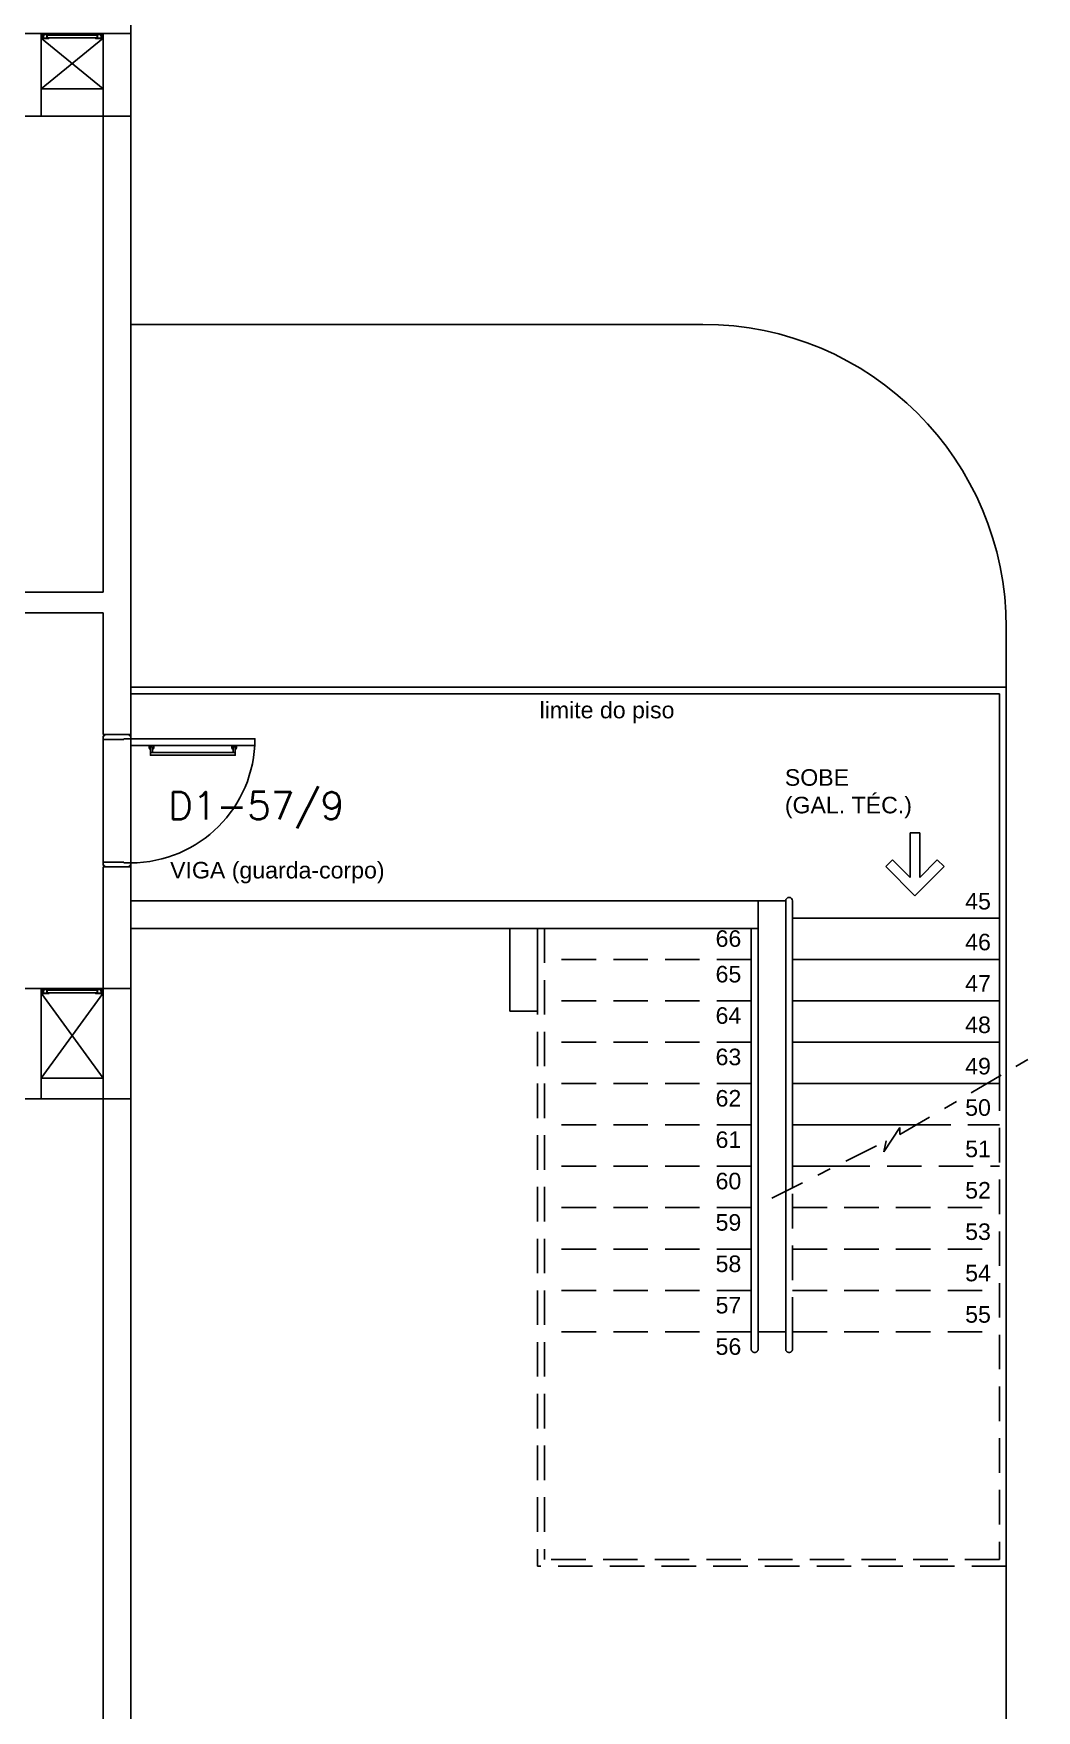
# Model space of a CAD drawing. Header units: millimetres. Extents: x 2801 to 3319, y 1187 to 1422.
# Drawn here: x 3111.67 to 3118.94, y 1255.84 to 1268 of the extents above; entities that cross this region are included whole.
import ezdxf

# ---------------------------------------------------------------- set-up
doc = ezdxf.new("R2010")
doc.units = ezdxf.units.MM
doc.linetypes.add('DASHDOT2', pattern=[0.5, 0.25, -0.125, 0, -0.125])
doc.linetypes.add('HIDDEN', pattern=[0.375, 0.25, -0.125])
for name, color, linetype in [('AR-ALV', 2, 'Continuous'), ('AR-CALÇADA', 1, 'Continuous'), ('AR-CORRIMAO-V', 2, 'Continuous'), ('AR-DASH', 1, 'DASHDOT2'), ('AR-ESQ', 1, 'Continuous'), ('AR-ESTC', 3, 'Continuous'), ('AR-PERGOLAPROJ', 1, 'HIDDEN'), ('AR-PF-maçaneta', 1, 'Continuous'), ('AR-PF-mov', 1, 'Continuous'), ('AR-PF-pm1', 2, 'Continuous'), ('AR-PF-soleira', 1, 'Continuous'), ('AR-PISO', 1, 'Continuous'), ('AR-PORTA', 1, 'Continuous'), ('AR-PROJ', 1, 'HIDDEN'), ('AR-SHAFT', 1, 'Continuous'), ('AR-TXTCONG', 2, 'Continuous'), ('DT-ESQ-BAGUETE-C', 2, 'Continuous'), ('DT-ESQ-PERFIL CADEIRA-C', 2, 'Continuous'), ('DT-ESQ-PERFIL CADEIRA-V', 1, 'Continuous'), ('DT-ESQ-VENEZIANA-C', 2, 'Continuous'), ('DT-ESQ-VENEZIANA-V', 2, 'Continuous'), ('ENDEREÇO', 2, 'Continuous')]:
    doc.layers.add(name, color=color, linetype=linetype)
doc.styles.get("Standard").update_dxf_attribs({"font": 'arial.ttf'})
doc.styles.add('UNB1-100', font='simplex.shx', dxfattribs={"height": 0.2})

# ---------------------------------------------------------------- blocks, each defined once
blk = doc.blocks.new('EF01-P')
at = {"layer": 'DT-ESQ-BAGUETE-C', "ltscale": 0.1}
for points in [[(0.002, 0.035), (0.015, 0.035), (0.015, 0.033), (0.002, 0.033), (0.002, 0.005), (0.015, 0.005), (0.015, 0.004), (0.002, 0.004, -0.414214), (0, 0.005), (0, 0.033, -0.414214)], [(0.448, 0.035), (0.435, 0.035), (0.435, 0.033), (0.448, 0.033), (0.448, 0.005), (0.435, 0.005), (0.435, 0.004), (0.448, 0.004, 0.414214), (0.45, 0.005), (0.45, 0.033, 0.414214)]]:
    blk.add_lwpolyline(points, format="xyb", close=True, dxfattribs=at)
at = {"layer": 'DT-ESQ-PERFIL CADEIRA-C', "color": 2, "ltscale": 0.1}
for points in [[(0.01, 0.002), (0.01, 0.003), (0.002, 0.003, 1), (0.002, 0), (0.015, 0, 0.414214), (0.016, 0.002), (0.016, 0.033), (0.043, 0.033)], [(0.407, 0.006), (0.432, 0.006), (0.432, 0.016), (0.433, 0.016), (0.433, 0.006, -0.414214), (0.432, 0.005), (0.407, 0.005), (0.394, 0.005, -1), (0.394, 0.008), (0.407, 0.008), (0.407, 0.02), (0.407, 0.032), (0.394, 0.032, -1), (0.394, 0.035), (0.407, 0.035), (0.433, 0.035, -0.414214), (0.435, 0.033), (0.435, 0.002), (0.448, 0.002)]]:
    blk.add_lwpolyline(points, format="xyb", dxfattribs=at)
at = {"layer": 'DT-ESQ-PERFIL CADEIRA-C', "ltscale": 0.1}
for points in [[(0.043, 0.006), (0.018, 0.006), (0.018, 0.016), (0.016, 0.016), (0.016, 0.006, 0.414214), (0.018, 0.005), (0.043, 0.005), (0.056, 0.005, 1), (0.056, 0.008), (0.043, 0.008), (0.043, 0.02), (0.043, 0.032), (0.056, 0.032, 1), (0.056, 0.035), (0.043, 0.035), (0.016, 0.035, 0.414214), (0.015, 0.033), (0.015, 0.002), (0.002, 0.002)], [(0.041, 0.02), (0.041, 0.032, -0.414214), (0.043, 0.033), (0.056, 0.033)], [(0.041, 0.02), (0.041, 0.008, 0.414214), (0.043, 0.006), (0.056, 0.006)], [(0.408, 0.02), (0.408, 0.032, 0.414214), (0.407, 0.033), (0.394, 0.033)], [(0.408, 0.02), (0.408, 0.008, -0.414214), (0.407, 0.006), (0.394, 0.006)], [(0.44, 0.002), (0.44, 0.003), (0.448, 0.003, -1), (0.448, 0), (0.435, 0, -0.414214), (0.433, 0.002), (0.433, 0.033), (0.407, 0.033)]]:
    blk.add_lwpolyline(points, format="xyb", dxfattribs=at)
at = {"layer": 'DT-ESQ-PERFIL CADEIRA-V', "ltscale": 0.1}
blk.add_line((0.015, 0), (0.435, 0), dxfattribs=at)
at = {"layer": 'DT-ESQ-VENEZIANA-C', "ltscale": 0.1}
for p, q in [((0.043, 0.011), (0.407, 0.011)), ((0.043, 0.009), (0.407, 0.009))]:
    blk.add_line(p, q, dxfattribs=at)
at = {"layer": 'DT-ESQ-VENEZIANA-V', "ltscale": 0.1}
blk.add_line((0.043, 0.031), (0.407, 0.031), dxfattribs=at)
blk = doc.blocks.new('pcf-alv-01p-esq')
at = {"layer": 'AR-PF-maçaneta'}
blk.add_line((0.13, 0.342), (0.13, 0.957), dxfattribs=at)
for points in [[(0.09, 0.957), (0.105, 0.957), (0.105, 0.962), (0.095, 0.967), (0.08, 0.967), (0.08, 0.932), (0.095, 0.932), (0.105, 0.937), (0.105, 0.942), (0.09, 0.942)], [(0.13, 0.357), (0.09, 0.357), (0.09, 0.342), (0.15, 0.342), (0.15, 0.957), (0.09, 0.957), (0.09, 0.942), (0.13, 0.942)], [(0.09, 0.342), (0.105, 0.342), (0.105, 0.337), (0.095, 0.332), (0.08, 0.332), (0.08, 0.367), (0.095, 0.367), (0.105, 0.362), (0.105, 0.357), (0.09, 0.357)]]:
    blk.add_lwpolyline(points, dxfattribs=at)
at = {"layer": 'AR-PF-mov'}
blk.add_arc((0.03, 0.2), 0.9, 0, 90, dxfattribs=at)
at = {"layer": 'AR-PF-pm1'}
for p, q in [((0, 0.01), (0, 0.19)), ((0.01, 0.19), (0, 0.19)), ((0.01, 0.2), (0.03, 0.2)), ((0.01, 0.2), (0.01, 0.19)), ((0.03, 0.2), (0.03, 0.15)), ((0.03, 0.15), (0.035, 0.15)), ((0.035, 0.15), (0.035, 0)), ((0.93, 0.15), (0.925, 0.15)), ((0.925, 0.15), (0.925, 0)), ((0.95, 0.2), (0.93, 0.2)), ((0.93, 0.2), (0.93, 0.15)), ((0.95, 0.2), (0.95, 0.19)), ((0.95, 0.19), (0.96, 0.19)), ((0.96, 0.01), (0.96, 0.19)), ((0.01, 0.01), (0, 0.01)), ((0.01, 0), (0.01, 0.01)), ((0.035, 0), (0.01, 0)), ((0.925, 0), (0.95, 0)), ((0.95, 0), (0.95, 0.01)), ((0.95, 0.01), (0.96, 0.01))]:
    blk.add_line(p, q, dxfattribs=at)
blk.add_lwpolyline([(0.08, 1.1), (0.08, 0.2), (0.03, 0.2), (0.03, 1.1)], close=True, dxfattribs=at)
at = {"layer": 'AR-PF-soleira'}
for p, q in [((0.08, 0.2), (0.93, 0.2)), ((0.035, 0), (0.925, 0))]:
    blk.add_line(p, q, dxfattribs=at)
blk = doc.blocks.new('EF01C-P')
at = {"layer": 'DT-ESQ-BAGUETE-C', "ltscale": 0.1}
for points in [[(0.002, 0.035), (0.015, 0.035), (0.015, 0.033), (0.002, 0.033), (0.002, 0.005), (0.015, 0.005), (0.015, 0.004), (0.002, 0.004, -0.414214), (0, 0.005), (0, 0.033, -0.414214)], [(0.448, 0.035), (0.435, 0.035), (0.435, 0.033), (0.448, 0.033), (0.448, 0.005), (0.435, 0.005), (0.435, 0.004), (0.448, 0.004, 0.414214), (0.45, 0.005), (0.45, 0.033, 0.414214)]]:
    blk.add_lwpolyline(points, format="xyb", close=True, dxfattribs=at)
at = {"layer": 'DT-ESQ-PERFIL CADEIRA-C', "ltscale": 0.1}
for points in [[(0.01, 0.002), (0.01, 0.003), (0.002, 0.003, 1), (0.002, 0), (0.015, 0, 0.414214), (0.016, 0.002), (0.016, 0.033), (0.043, 0.033)], [(0.043, 0.006), (0.018, 0.006), (0.018, 0.016), (0.016, 0.016), (0.016, 0.006, 0.414214), (0.018, 0.005), (0.043, 0.005), (0.056, 0.005, 1), (0.056, 0.008), (0.043, 0.008), (0.043, 0.02), (0.043, 0.032), (0.056, 0.032, 1), (0.056, 0.035), (0.043, 0.035), (0.016, 0.035, 0.414214), (0.015, 0.033), (0.015, 0.002), (0.002, 0.002)], [(0.041, 0.02), (0.041, 0.032, -0.414214), (0.043, 0.033), (0.056, 0.033)], [(0.041, 0.02), (0.041, 0.008, 0.414214), (0.043, 0.006), (0.056, 0.006)], [(0.407, 0.006), (0.432, 0.006), (0.432, 0.016), (0.433, 0.016), (0.433, 0.006, -0.414214), (0.432, 0.005), (0.407, 0.005), (0.394, 0.005, -1), (0.394, 0.008), (0.407, 0.008), (0.407, 0.02), (0.407, 0.032), (0.394, 0.032, -1), (0.394, 0.035), (0.407, 0.035), (0.433, 0.035, -0.414214), (0.435, 0.033), (0.435, 0.002), (0.448, 0.002)], [(0.408, 0.02), (0.408, 0.032, 0.414214), (0.407, 0.033), (0.394, 0.033)], [(0.408, 0.02), (0.408, 0.008, -0.414214), (0.407, 0.006), (0.394, 0.006)], [(0.44, 0.002), (0.44, 0.003), (0.448, 0.003, -1), (0.448, 0), (0.435, 0, -0.414214), (0.433, 0.002), (0.433, 0.033), (0.407, 0.033)]]:
    blk.add_lwpolyline(points, format="xyb", dxfattribs=at)
at = {"layer": 'DT-ESQ-PERFIL CADEIRA-V', "ltscale": 0.1}
blk.add_line((0.015, 0), (0.435, 0), dxfattribs=at)
at = {"layer": 'DT-ESQ-VENEZIANA-C', "ltscale": 0.1}
for p, q in [((0.043, 0.011), (0.407, 0.011)), ((0.043, 0.009), (0.407, 0.009))]:
    blk.add_line(p, q, dxfattribs=at)
at = {"layer": 'DT-ESQ-VENEZIANA-V', "ltscale": 0.1}
blk.add_line((0.043, 0.031), (0.407, 0.031), dxfattribs=at)

msp = doc.modelspace()

# ---------------------------------------------------------------- linework, layer by layer
at = {"layer": 'AR-ALV'}
for p, q in [((3111.725, 1267.6), (3112.175, 1267.6)), ((3111.725, 1267.4), (3112.175, 1267.4)), ((3112.175, 1263.95), (3112.175, 1267.4)), ((3112.375, 1267.4), (3112.375, 1262.917)), ((3111.525, 1263.95), (3112.175, 1263.95)), ((3111.525, 1263.8), (3112.175, 1263.8)), ((3112.175, 1263.8), (3112.175, 1262.917)), ((3112.175, 1262.917), (3112.375, 1262.917)), ((3112.175, 1261.957), (3112.375, 1261.957)), ((3112.175, 1261.957), (3112.175, 1261.075)), ((3112.375, 1261.957), (3112.375, 1261.075)), ((3111.725, 1260.425), (3112.175, 1260.425)), ((3111.725, 1260.275), (3112.175, 1260.275)), ((3112.175, 1251.95), (3112.175, 1260.275)), ((3112.375, 1251.95), (3112.375, 1260.275))]:
    msp.add_line(p, q, dxfattribs=at)
at = {"layer": 'AR-CALÇADA'}
for p, q in [((3112.375, 1268.075), (3112.375, 1265.891)), ((3112.375, 1265.891), (3116.525, 1265.891)), ((3118.725, 1250.181), (3118.725, 1263.691))]:
    msp.add_line(p, q, dxfattribs=at)
msp.add_arc((3116.525, 1263.691), 2.2, 0, 90, dxfattribs=at)
at = {"layer": 'AR-CORRIMAO-V'}
for p, q in [((3118.725, 1263.262), (3112.375, 1263.262)), ((3112.375, 1263.262), (3112.375, 1263.212)), ((3112.375, 1263.262), (3112.375, 1263.262)), ((3118.725, 1263.262), (3118.725, 1260.469)), ((3118.675, 1263.212), (3112.375, 1263.212)), ((3118.675, 1263.212), (3118.675, 1260.44)), ((3112.375, 1261.512), (3112.375, 1261.712)), ((3117.125, 1261.712), (3112.375, 1261.712)), ((3117.125, 1261.712), (3116.925, 1261.712)), ((3117.175, 1261.587), (3117.175, 1261.712)), ((3117.175, 1259.632), (3117.175, 1261.587)), ((3116.925, 1261.512), (3112.375, 1261.512)), ((3116.875, 1258.587), (3116.875, 1261.512))]:
    msp.add_line(p, q, dxfattribs=at)
msp.add_arc((3117.15, 1261.712), 0.025, 0, 180, dxfattribs=at)
at = {"layer": 'AR-DASH'}
for p, q in [((3117.953, 1260.018), (3118.944, 1260.597)), ((3117.024, 1259.556), (3117.854, 1259.971)), ((3117.837, 1259.892), (3117.953, 1260.069)), ((3117.854, 1259.971), (3117.837, 1259.892)), ((3117.953, 1260.069), (3117.953, 1260.018))]:
    msp.add_line(p, q, dxfattribs=at)
at = {"layer": 'AR-ESTC'}
for p, q in [((3115.125, 1261.512), (3115.125, 1260.912)), ((3115.125, 1260.912), (3115.325, 1260.912)), ((3117.125, 1258.587), (3116.925, 1258.587))]:
    msp.add_line(p, q, dxfattribs=at)
for points in [[(3111.525, 1267.4), (3111.725, 1267.4), (3111.725, 1268), (3111.525, 1268)], [(3112.175, 1267.4), (3112.375, 1267.4), (3112.375, 1268), (3112.175, 1268)], [(3116.925, 1261.137), (3116.925, 1261.167), (3116.925, 1261.712), (3117.125, 1261.712), (3117.125, 1261.167), (3117.125, 1261.137), (3117.125, 1258.587), (3116.925, 1258.587)], [(3115.125, 1261.512), (3115.325, 1261.512), (3115.325, 1260.912), (3115.125, 1260.912)], [(3111.525, 1260.275), (3111.725, 1260.275), (3111.725, 1261.075), (3111.525, 1261.075)], [(3112.175, 1260.275), (3112.375, 1260.275), (3112.375, 1261.075), (3112.175, 1261.075)]]:
    msp.add_lwpolyline(points, close=True, dxfattribs=at)
at = {"layer": 'AR-PERGOLAPROJ'}
msp.add_line((3112.375, 1268), (3112.375, 1271), dxfattribs=at)
at = {"layer": 'AR-PISO'}
for p, q in [((3112.375, 1261.712), (3112.375, 1263.212)), ((3117.175, 1261.587), (3118.675, 1261.587)), ((3117.175, 1261.287), (3118.675, 1261.287)), ((3117.175, 1260.987), (3118.675, 1260.987)), ((3117.175, 1260.687), (3118.675, 1260.687)), ((3117.175, 1260.387), (3118.585, 1260.387)), ((3117.175, 1260.087), (3118.072, 1260.087)), ((3117.175, 1259.787), (3117.486, 1259.787))]:
    msp.add_line(p, q, dxfattribs=at)
at = {"layer": 'AR-PROJ'}
for p, q in [((3115.325, 1261.512), (3115.325, 1256.887)), ((3115.375, 1261.512), (3115.375, 1256.937)), ((3116.875, 1261.287), (3115.375, 1261.287)), ((3116.875, 1260.987), (3115.375, 1260.987)), ((3116.875, 1260.987), (3115.375, 1260.987)), ((3116.875, 1260.687), (3115.375, 1260.687)), ((3118.725, 1260.469), (3118.725, 1256.887)), ((3116.875, 1260.387), (3115.375, 1260.387)), ((3118.585, 1260.387), (3118.675, 1260.387)), ((3118.675, 1260.44), (3118.675, 1256.937)), ((3116.875, 1260.087), (3115.375, 1260.087)), ((3118.072, 1260.087), (3118.675, 1260.087)), ((3116.875, 1259.787), (3115.375, 1259.787)), ((3117.486, 1259.787), (3118.675, 1259.787)), ((3117.175, 1258.587), (3117.175, 1259.632)), ((3116.875, 1259.487), (3115.375, 1259.487)), ((3117.175, 1259.487), (3118.675, 1259.487)), ((3116.875, 1259.187), (3115.375, 1259.187)), ((3117.175, 1259.187), (3118.675, 1259.187)), ((3116.875, 1258.887), (3115.375, 1258.887)), ((3117.175, 1258.887), (3118.675, 1258.887)), ((3116.875, 1258.587), (3115.375, 1258.587)), ((3116.875, 1258.587), (3116.875, 1258.462)), ((3116.925, 1258.587), (3116.925, 1258.462)), ((3117.125, 1258.587), (3117.125, 1258.462)), ((3117.175, 1258.587), (3118.675, 1258.587)), ((3117.175, 1258.587), (3117.175, 1258.462)), ((3118.675, 1256.937), (3115.375, 1256.937)), ((3118.725, 1256.887), (3115.325, 1256.887))]:
    msp.add_line(p, q, dxfattribs=at)
for centre in [(3116.9, 1258.462), (3117.15, 1258.462)]:
    msp.add_arc(centre, 0.025, 180, 0, dxfattribs=at)
at = {"layer": 'AR-SHAFT'}
for p, q in [((3112.173, 1267.965), (3111.725, 1267.6)), ((3111.726, 1267.965), (3112.175, 1267.6)), ((3112.173, 1261.04), (3111.725, 1260.425)), ((3111.726, 1261.04), (3112.175, 1260.425))]:
    msp.add_line(p, q, dxfattribs=at)
at = {"layer": 'AR-TXTCONG'}
for p, q in [((3118.028, 1261.882), (3118.028, 1262.205)), ((3118.028, 1262.205), (3118.098, 1262.205)), ((3118.098, 1261.882), (3118.098, 1262.205)), ((3117.9, 1262.009), (3117.851, 1261.96)), ((3118.063, 1261.748), (3117.851, 1261.96)), ((3118.028, 1261.882), (3117.9, 1262.009)), ((3118.063, 1261.748), (3118.275, 1261.96)), ((3118.098, 1261.882), (3118.225, 1262.009)), ((3118.275, 1261.96), (3118.225, 1262.009))]:
    msp.add_line(p, q, dxfattribs=at)

# ---------------------------------------------------------------- block references
at = {"layer": 'AR-ESQ', "rotation": 180}
for name, p in [('EF01C-P', (3112.175, 1268)), ('EF01-P', (3112.175, 1261.075))]:
    msp.add_blockref(name, p, dxfattribs=at)
at = {"layer": 'AR-PORTA', "rotation": 270}
msp.add_blockref('pcf-alv-01p-esq', (3112.175, 1262.917), dxfattribs=at)

# ---------------------------------------------------------------- texts
at = {"layer": 'AR-TXTCONG', "char_height": 0.12}
for s, insert, attachment_point in [('{\\fArial|b0|i0|c0|p34;limite do piso}', (3115.34, 1263.155), 1), ('{\\fArial|b0|i0|c0|p34;SOBE\\P(GAL. TÉC.)}', (3117.119, 1262.666), 1), ('{\\fArial|b0|i0|c0|p34;VIGA (guarda-corpo)}', (3112.66, 1261.994), 1), ('{\\fArial|b0|i0|c0|p34;45}', (3118.427, 1261.769), 1), ('{\\fArial|b0|i0|c0|p34;66}', (3116.803, 1261.498), 3), ('{\\fArial|b0|i0|c0|p34;46}', (3118.427, 1261.473), 1), ('{\\fArial|b0|i0|c0|p34;65}', (3116.803, 1261.24), 3), ('{\\fArial|b0|i0|c0|p34;47}', (3118.427, 1261.173), 1), ('{\\fArial|b0|i0|c0|p34;64}', (3116.803, 1260.94), 3), ('{\\fArial|b0|i0|c0|p34;48}', (3118.427, 1260.873), 1), ('{\\fArial|b0|i0|c0|p34;63}', (3116.803, 1260.64), 3), ('{\\fArial|b0|i0|c0|p34;49}', (3118.427, 1260.573), 1), ('{\\fArial|b0|i0|c0|p34;62}', (3116.803, 1260.34), 3), ('{\\fArial|b0|i0|c0|p34;50}', (3118.427, 1260.273), 1), ('{\\fArial|b0|i0|c0|p34;61}', (3116.803, 1260.04), 3), ('{\\fArial|b0|i0|c0|p34;51}', (3118.427, 1259.973), 1), ('{\\fArial|b0|i0|c0|p34;60}', (3116.803, 1259.74), 3), ('{\\fArial|b0|i0|c0|p34;52}', (3118.427, 1259.673), 1), ('{\\fArial|b0|i0|c0|p34;59}', (3116.803, 1259.44), 3), ('{\\fArial|b0|i0|c0|p34;53}', (3118.427, 1259.373), 1), ('{\\fArial|b0|i0|c0|p34;58}', (3116.803, 1259.14), 3), ('{\\fArial|b0|i0|c0|p34;54}', (3118.427, 1259.073), 1), ('{\\fArial|b0|i0|c0|p34;57}', (3116.803, 1258.84), 3), ('{\\fArial|b0|i0|c0|p34;55}', (3118.427, 1258.773), 1), ('{\\fArial|b0|i0|c0|p34;56}', (3116.803, 1258.54), 3)]:
    msp.add_mtext(s, dxfattribs=dict(at, insert=insert, attachment_point=attachment_point))
at = {"layer": 'ENDEREÇO', "style": 'UNB1-100'}
msp.add_text('D1-57/9', height=0.2, dxfattribs=at).set_placement((3112.645, 1262.302))

doc.saveas('drawing.dxf')
